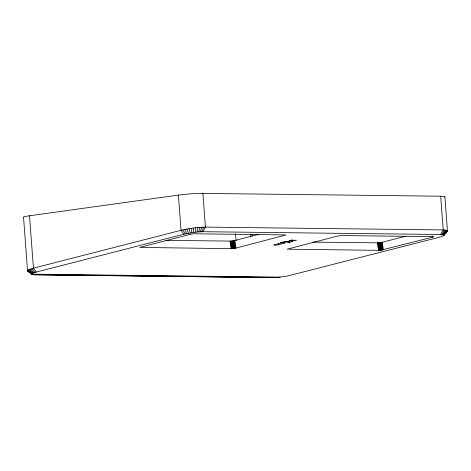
<?xml version="1.0" encoding="UTF-8"?>
<svg xmlns="http://www.w3.org/2000/svg" width="471" height="471" viewBox="0 0 471 471"><rect width="100%" height="100%" fill="white"/><g stroke="black" fill="none" stroke-linecap="round" stroke-linejoin="round"><path stroke-width="0.71" d="M443.9 235.353L447.45 230.696L447.156 230.443L443.211 229.925L205.433 227.104L197.997 227.481L189.065 228.659L181.029 230.307L33.435 268.187L28.448 269.877L27.553 270.896L31.904 274.375L35.048 274.781L272.662 277.602L278.526 277.307L287.175 276.094L439.237 237.249L443.205 235.912L447.444 231.002L444.907 196.678M443.9 235.117L440.532 234.517L202.919 231.697L197.055 231.991L183.749 234.217L36.344 272.05C35.219 272.65 31.51 272.756 31.904 274.375M195.359 232.168L195.812 227.711M197.055 231.991L197.997 227.481M198.68 231.856L200.087 227.305M200.199 231.756L202.041 227.181M201.594 231.703L203.837 227.11M202.919 231.697L205.433 227.104L202.913 193.393A17.433 1.295 -4.3 0 0 178.397 195.088L29.52 215.777A17.433 1.295 -4.3 0 0 23.833 217.425M440.532 234.517L443.211 229.925L440.691 196.219L202.913 193.393M441.68 234.558L444.589 229.972M442.552 234.635L445.713 230.072M443.223 234.758L446.579 230.231M443.676 234.917L447.156 230.443M444.047 234.858L447.444 231.002M443.664 235.618L447.15 231.343M291.531 241.111L296.4 240.263L291.425 240.204L289.123 240.799L290.631 240.816L289.577 241.087L280.386 242.512L288.387 241.652L289.259 241.888L287.334 242.594L289.306 242.618L292.291 241.482L291.531 241.111L291.337 239.733M432.343 237.249L433.491 236.683L341.139 235.524L337.336 236.124L287.186 249.177L380.174 250.366L432.343 237.249L432.148 235.871M166.039 240.381L231.078 241.099L234.882 240.498L259.026 234.305M235.959 248.076L286.103 234.935L193.752 233.775L189.948 234.375L139.799 247.422L232.156 248.676L235.959 248.076L234.882 240.498M278.579 244.679L284.343 243.195A2.903 0.377 -8.1 0 0 284.608 242.618A2.903 0.377 -8.1 0 0 280.551 243.154L274.787 244.632A2.903 0.377 -8.1 0 0 274.516 245.208A2.903 0.377 -8.1 0 0 278.579 244.679L278.385 243.301M312.691 242.118L378.466 242.848L382.269 242.253L405.702 236.236M280.221 277.131L31.681 274.175L27.553 270.896L23.55 217.278M32.358 274.54L276.907 277.448M275.382 277.584L33.035 274.711L31.963 273.81M27.848 271.155L30.674 273.18M27.559 270.595L31.681 273.945M27.86 270.254L31.916 273.68M28.448 269.877L32.375 273.386M29.314 269.477L33.052 273.074M30.45 269.059L33.936 272.75M31.834 268.629L35.007 272.415M36.344 272.05L33.435 268.187L29.52 215.777M183.749 234.217L181.029 230.307L178.397 195.088M182.825 229.872L185.25 233.851M184.785 229.448L186.775 233.522M186.875 229.041L188.406 233.204M189.065 228.659L190.107 232.904M382.269 242.253L383.347 249.824M381.716 242.382L382.793 249.954M381.098 242.506L382.181 250.077M380.444 242.618L381.522 250.189M379.767 242.712L380.845 250.289M379.096 242.795L380.174 250.366M378.466 242.848L379.544 250.425M377.889 242.883L378.967 250.46M377.395 242.889L378.472 250.466M289.106 241.24L289.306 242.618M234.328 240.628L235.406 248.205M233.716 240.752L234.793 248.329M233.057 240.869L234.134 248.441M232.38 240.964L233.457 248.541M231.708 241.04L232.792 248.617M231.078 241.099L232.156 248.676M230.502 241.134L231.579 248.706M230.007 241.14L231.09 248.717M191.308 228.305L191.856 232.627M252.014 234.499L252.12 235.93M250.501 233.987L250.719 236.842M235.518 233.592L236.053 240.728M193.569 227.988L193.616 232.38M440.691 196.219A17.433 1.295 -4.3 0 1 444.583 197.043"/></g></svg>
